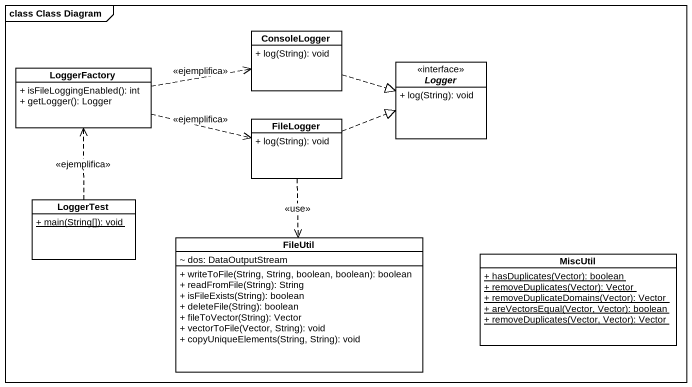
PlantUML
@startuml
mainframe class Class Diagram
hide circle
hide empty members
skinparam classAttributeIconSize 0
class ConsoleLogger {
  + log(String): void
}
interface Logger <<interface>> {
  + log(String): void
}
class LoggerFactory {
  + isFileLoggingEnabled(): int
  + getLogger(): Logger
}
class FileLogger {
  + log(String): void
}
class LoggerTest {
  {static} + main(String[]): void
}
class FileUtil {
  ~ dos: DataOutputStream
  + writeToFile(String, String, boolean, boolean): boolean
  + readFromFile(String): String
  + isFileExists(String): boolean
  + deleteFile(String): boolean
  + fileToVector(String): Vector
  + vectorToFile(Vector, String): void
  + copyUniqueElements(String, String): void
}
class MiscUtil {
  {static} + hasDuplicates(Vector): boolean
  {static} + removeDuplicates(Vector): Vector
  {static} + removeDuplicateDomains(Vector): Vector
  {static} + areVectorsEqual(Vector, Vector): boolean
  {static} + removeDuplicates(Vector, Vector): Vector
}
ConsoleLogger .right.|> Logger
LoggerFactory .right.> ConsoleLogger : <<ejemplifica>>
LoggerFactory .right.> FileLogger : <<ejemplifica>>
FileLogger .right.|> Logger
FileLogger ..> FileUtil : <<use>>
LoggerTest .up.> LoggerFactory : <<ejemplifica>>
@enduml
